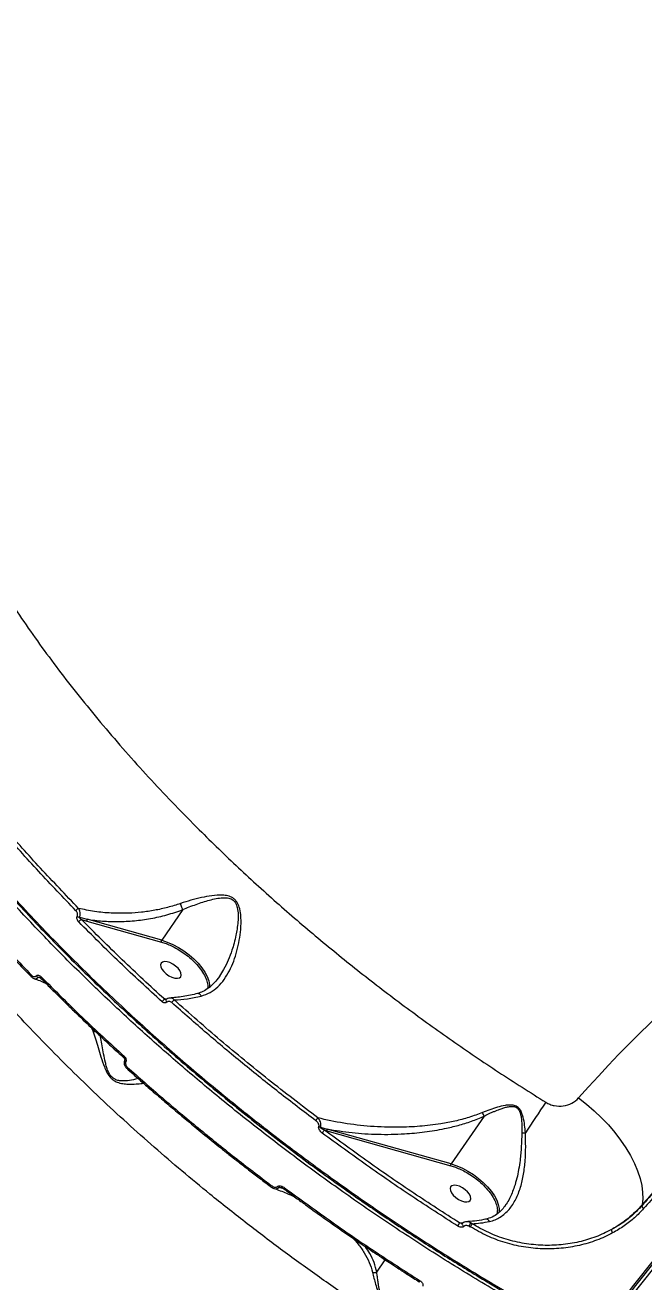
# Model space of a CAD drawing. Header units: millimetres. Extents: x -5609 to 5139, y -3980 to 3221.
# Drawn here: x 1854.6 to 2088.4, y 654.7 to 1129.7 of the extents above; entities that cross this region are included whole.
import ezdxf

# ---------------------------------------------------------------- set-up
doc = ezdxf.new("R2010")
doc.units = ezdxf.units.MM
for name, color, linetype in [('DIKOM_ОБЪЕКТ', 7, 'Continuous'), ('DIKOM_РАЗМЕР_ЗОНА', 7, 'Continuous'), ('DIKOM_РАЗМЕР_ОБЪЕКТА', 7, 'Continuous')]:
    doc.layers.add(name, color=color, linetype=linetype)
doc.styles.add('style1', font='arial.ttf', dxfattribs={"width": 0.8})
doc.dimstyles.new('1-50', dxfattribs={"dimtxt": 300, "dimasz": 200, "dimexe": 100, "dimexo": 0, "dimgap": 100, "dimtad": 1, "dimtxsty": 'style1', "dimcen": 200, "dimclrd": 7, "dimclre": 7, "dimclrt": 7, "dimadec": 1, "dimazin": 2, "dimtfac": 1, "dimtmove": 0, "dimatfit": 2, "dimfxl": 0, "dimlwd": 25, "dimlwe": 18, "dimarcsym": 0})

# ---------------------------------------------------------------- blocks, each defined once
blk = doc.blocks.new('A$Cc336a1e3')
at = {"color": 7, "linetype": 'Continuous', "lineweight": 15}
for p, q in [((4734.34, 2068.32), (4726.38, 2056.76)), ((4695.28, 2065.46), (4698.2, 2064.68)), ((4696.05, 2064.57), (4698.07, 2064)), ((4698.07, 2064), (4726.25, 2056.07)), ((4726.38, 2056.76), (4698.2, 2064.68)), ((4748.17, 2043.15), (4748.05, 2042.95)), ((4728.06, 2034.32), (4728.02, 2034.31)), ((4848.25, 1990.29), (4835.82, 1972.22)), ((4786.36, 1986.1), (4788.92, 1985.41)), ((4788.79, 1984.72), (4787.85, 1984.99)), ((4788.79, 1984.72), (4835.69, 1971.53)), ((4835.82, 1972.22), (4788.92, 1985.41)), ((4907.9, 1956.77), (4907.85, 1956.41)), ((4842.11, 1950.4), (4841.59, 1950.38)), ((4842.52, 1948.69), (4842.98, 1948.46)), ((4843.66, 1949.59), (4843.08, 1949.99))]:
    blk.add_line(p, q, dxfattribs=at)
at = {"color": 8, "linetype": 'Continuous', "lineweight": 15}
for p, q in [((4680.63, 2042.41), (4679.63, 2042.71)), ((4728.3, 2034.45), (4727.48, 2034.46)), ((4699.86, 2023.62), (4700.35, 2022.5)), ((4772.54, 1962.78), (4770.7, 1963.32)), ((4840.29, 1949.88), (4838.95, 1949.89)), ((4807.69, 1931.31), (4810.87, 1935.94))]:
    blk.add_line(p, q, dxfattribs=at)
at = {"color": 7, "linetype": 'Continuous', "lineweight": 15, "flags": 128}
for points in [[(5094, 2063.45), (5082.37, 2059.21), (5070.89, 2054.61), (5059.57, 2049.67), (5048.4, 2044.38), (5037.4, 2038.74), (5026.57, 2032.77), (5015.92, 2026.46), (5005.46, 2019.83), (4995.19, 2012.86), (4985.13, 2005.58), (4975.27, 1997.97), (4965.62, 1990.06), (4956.2, 1981.84), (4947, 1973.31), (4938.04, 1964.49), (4929.32, 1955.38), (4920.83, 1945.99), (4912.6, 1936.32), (4904.63, 1926.38), (4896.91, 1916.17), (4889.46, 1905.7)], [(5095.12, 2062.07), (5083.53, 2057.84), (5072.09, 2053.26), (5060.79, 2048.33), (5049.66, 2043.05), (5038.69, 2037.44), (5027.89, 2031.48), (5017.28, 2025.19), (5006.85, 2018.57), (4996.61, 2011.63), (4986.58, 2004.37), (4976.75, 1996.79), (4967.13, 1988.9), (4957.74, 1980.7), (4948.57, 1972.2), (4939.63, 1963.41), (4930.94, 1954.33), (4922.48, 1944.96), (4914.27, 1935.32), (4906.32, 1925.41), (4898.63, 1915.23), (4891.2, 1904.79)], [(4733.05, 2042.57), (4733.55, 2042.99), (4733.76, 2043.62), (4733.65, 2044.4), (4733.24, 2045.28), (4732.54, 2046.17), (4731.63, 2047.02), (4730.58, 2047.74), (4729.46, 2048.29), (4728.38, 2048.61), (4727.41, 2048.69), (4726.65, 2048.51), (4726.14, 2048.09), (4725.93, 2047.46), (4726.04, 2046.68), (4726.46, 2045.81), (4727.15, 2044.91), (4728.06, 2044.07), (4729.11, 2043.34), (4730.23, 2042.79), (4731.31, 2042.47), (4732.28, 2042.39), (4733.05, 2042.57)], [(5055.94, 2047.44), (5049.05, 2044.13), (5038.06, 2038.5), (5027.24, 2032.54), (5016.6, 2026.23), (5006.15, 2019.6), (4995.89, 2012.64), (4985.84, 2005.36), (4975.99, 1997.77), (4966.35, 1989.86), (4956.94, 1981.64), (4947.75, 1973.13), (4938.79, 1964.32), (4930.07, 1955.21), (4921.6, 1945.83), (4913.38, 1936.17), (4905.41, 1926.23), (4897.7, 1916.03), (4890.26, 1905.57)], [(4712.07, 2012.33), (4712.08, 2012.32), (4712.09, 2012.31)], [(4883.94, 1997.16), (4886.94, 1994.82), (4889.83, 1992.32), (4892.59, 1989.69), (4895.18, 1986.95), (4897.6, 1984.11), (4899.81, 1981.22), (4901.79, 1978.29), (4903.53, 1975.36), (4905.02, 1972.44), (4906.23, 1969.57), (4907.15, 1966.76), (4907.79, 1964.06), (4908.13, 1961.48), (4908.16, 1959.04), (4907.9, 1956.77)], [(4842.48, 1958.03), (4842.99, 1958.45), (4843.2, 1959.08), (4843.09, 1959.86), (4842.67, 1960.74), (4841.98, 1961.63), (4841.07, 1962.48), (4840.01, 1963.2), (4838.9, 1963.75), (4837.81, 1964.07), (4836.85, 1964.15), (4836.08, 1963.97), (4835.57, 1963.55), (4835.36, 1962.92), (4835.47, 1962.14), (4835.89, 1961.27), (4836.58, 1960.37), (4837.49, 1959.53), (4838.55, 1958.8), (4839.66, 1958.25), (4840.75, 1957.93), (4841.71, 1957.85), (4842.48, 1958.03)]]:
    blk.add_lwpolyline(points, dxfattribs=at)
at = {"color": 8, "linetype": 'Continuous', "lineweight": 15, "flags": 128}
for points in [[(4726.38, 2056.76), (4728.46, 2056.06), (4730.58, 2055.14), (4732.69, 2054.02), (4734.73, 2052.72), (4736.68, 2051.27), (4738.49, 2049.71), (4740.11, 2048.07), (4741.52, 2046.38), (4742.67, 2044.68), (4743.56, 2043), (4744.15, 2041.39), (4744.44, 2039.87), (4744.45, 2038.81)], [(4677.13, 2043.54), (4677.05, 2043.41), (4676.99, 2043.29), (4676.96, 2043.19), (4676.95, 2043.1), (4676.97, 2043.04), (4676.99, 2043.02)], [(4680.77, 2042.98), (4680.68, 2042.85), (4680.62, 2042.73), (4680.59, 2042.62), (4680.58, 2042.53), (4680.61, 2042.47), (4680.62, 2042.46)], [(4728.29, 2033.37), (4728.15, 2033.55), (4728.05, 2033.75), (4727.99, 2033.93), (4727.97, 2034.1), (4728, 2034.24), (4728.08, 2034.34)], [(4713.34, 2008.81), (4713.26, 2008.68), (4713.2, 2008.57), (4713.16, 2008.47), (4713.14, 2008.4), (4713.14, 2008.34), (4713.16, 2008.32)], [(4835.82, 1972.22), (4837.9, 1971.52), (4840.02, 1970.6), (4842.12, 1969.48), (4844.17, 1968.18), (4846.12, 1966.73), (4847.92, 1965.17), (4849.55, 1963.53), (4850.95, 1961.84), (4852.11, 1960.14), (4852.99, 1958.46), (4853.59, 1956.85), (4853.88, 1955.33), (4853.85, 1953.95), (4853.81, 1953.67)], [(4840.53, 1948.59), (4840.33, 1948.79), (4840.16, 1949.01), (4840.04, 1949.24), (4839.98, 1949.45), (4839.98, 1949.62), (4840.04, 1949.76), (4840.06, 1949.78)]]:
    blk.add_lwpolyline(points, dxfattribs=at)
at = {"color": 7, "linetype": 'Continuous', "lineweight": 15}
for centre, radius, start, end in [((5228.24, 1695.45), 457.78, 116.5126, 138.7722), ((4696.02, 2066.52), 2.55, 115.4016, 145.9016), ((4695.73, 2067.51), 2.1, 231.9367, 257.5625), ((4697.08, 2062.29), 2.51, 114.3525, 146.2936), ((4698.91, 2064.19), 0.862, 145.3429, 193.147), ((4680.26, 2044.29), 1.7, 217.0597, 248.3794), ((4729.34, 2031.6), 3.41, 123.0242, 146.2728), ((4733.17, 2031.19), 3.66, 124.9729, 145.9549), ((5264.85, 1724.05), 477.88, 145.3848, 147.0559), ((4793.48, 1982.5), 10.77, 138.6547, 145.7119), ((4786.71, 1987.98), 1.92, 239.8929, 259.5224), ((4796.74, 1977.28), 11.76, 139.1008, 145.7809), ((4789.62, 1984.92), 0.861, 145.2765, 193.1732), ((4863.47, 1995.08), 11.16, 264.9648, 271.7495), ((5238.85, 1664.67), 441.23, 136.4841, 138.6077), ((5238.76, 1665.2), 441, 136.4733, 138.6128), ((5239.04, 1664.03), 440.58, 136.4854, 138.6074), ((4771.37, 1964.89), 1.71, 225.5897, 247.0182), ((4909.13, 1956.48), 1.28, 183.045, 241.885), ((4828.92, 1955.21), 11.36, 325.154, 332.087), ((4868.33, 1938.42), 27.78, 155.3865, 158.3044), ((4898.13, 1947.31), 1.78, 177.974, 221.5841)]:
    blk.add_arc(centre, radius, start, end, dxfattribs=at)
at = {"color": 8, "linetype": 'Continuous', "lineweight": 15}
for centre, radius, start, end in [((4712.76, 2012.32), 0.691, 135.4785, 178.836), ((4768.7, 1963.28), 1.25, 138.622, 162.0287), ((4773.77, 1962.35), 1.31, 138.6613, 160.857), ((4842.13, 1949.1), 1.3, 43.4256, 90.9083), ((4822.88, 1928.62), 1.27, 309.5454, 332.5561)]:
    blk.add_arc(centre, radius, start, end, dxfattribs=at)
at = {"color": 7, "linetype": 'Continuous', "lineweight": 15}
for points, knots in [([(4791.16, 2544.63), (4789.79, 2543.52), (4783.97, 2538.78), (4773.89, 2530.17), (4760.92, 2518.79), (4748.16, 2507.14), (4735.6, 2495.25), (4723.23, 2483.12), (4711.07, 2470.74), (4699.12, 2458.14), (4687.38, 2445.3), (4675.86, 2432.23), (4664.55, 2418.94), (4653.47, 2405.42), (4645.48, 2395.34), (4641.19, 2389.77), (4640.46, 2388.82)], [0, 0, 0, 0, 0.024374, 0.103957, 0.183593, 0.263287, 0.34304, 0.422858, 0.502743, 0.582697, 0.662725, 0.742829, 0.82301, 0.903273, 0.983618, 1, 1, 1, 1]), ([(4559.57, 2318.69), (4559.13, 2315.46), (4558.12, 2308.02), (4557.88, 2295.73), (4558.62, 2281.96), (4560.31, 2269.29), (4562.52, 2257.94), (4564.92, 2247.97), (4567.83, 2237.78), (4571.15, 2227.74), (4574.98, 2217.46), (4579.96, 2205.39), (4586.6, 2191.07), (4595.03, 2174.97), (4604.47, 2158.73), (4614.89, 2142.42), (4626.27, 2126.07), (4638.56, 2109.72), (4651.74, 2093.43), (4665.77, 2077.25), (4680.59, 2061.23), (4696.15, 2045.43), (4712.41, 2029.89), (4729.33, 2014.66), (4746.86, 1999.78), (4764.94, 1985.29), (4783.5, 1971.24), (4800.89, 1958.84), (4816.94, 1947.97), (4831.55, 1938.51), (4844.64, 1930.42), (4856.06, 1923.63), (4863.38, 1919.41), (4868.38, 1916.59), (4871.33, 1914.94), (4874.85, 1912.99), (4879.02, 1910.71), (4883.84, 1908.12), (4887.28, 1906.31), (4889.1, 1905.34)], [0, 0, 0, 0, 0.027389, 0.062923, 0.098461, 0.134071, 0.157765, 0.181452, 0.205572, 0.229702, 0.251297, 0.276191, 0.311718, 0.347318, 0.382848, 0.418367, 0.453886, 0.489404, 0.524924, 0.560518, 0.596048, 0.631564, 0.667079, 0.702594, 0.738111, 0.773701, 0.809233, 0.844748, 0.871267, 0.897785, 0.924305, 0.941808, 0.958909, 0.963261, 0.968323, 0.974533, 0.981894, 0.990387, 1, 1, 1, 1]), ([(4693.91, 2067.94), (4689.18, 2072.88), (4679.64, 2082.82), (4666.11, 2098.07), (4653.02, 2113.64), (4644.92, 2124.16), (4640.84, 2129.46)], [0, 0, 0, 0, 0.244484, 0.492644, 0.744483, 1, 1, 1, 1]), ([(4694.93, 2068.82), (4690.1, 2073.86), (4680.44, 2083.93), (4666.86, 2099.25), (4653.92, 2114.67), (4645.97, 2125.02), (4641.98, 2130.2)], [0, 0, 0, 0, 0.250353, 0.500002, 0.749651, 1, 1, 1, 1]), ([(4623.95, 2104.55), (4625.18, 2102.94), (4627.42, 2099.98), (4630.54, 2095.96), (4633.08, 2092.75), (4635.18, 2090.13), (4637.05, 2087.81), (4639.77, 2084.47), (4643.45, 2080.03), (4647.89, 2074.8), (4652.16, 2069.88), (4656.11, 2065.41), (4659.36, 2061.79), (4662.12, 2058.76), (4664.75, 2055.9), (4668.11, 2052.29), (4672.25, 2047.92), (4675.31, 2044.76), (4676.96, 2043.05)], [0, 0, 0, 0, 0.07783, 0.142487, 0.194028, 0.233048, 0.269235, 0.3061, 0.395066, 0.484378, 0.560156, 0.634797, 0.702862, 0.737136, 0.783802, 0.843136, 0.915181, 1, 1, 1, 1]), ([(4624.08, 2105.09), (4628.16, 2099.79), (4636.25, 2089.26), (4649.34, 2073.68), (4662.87, 2058.43), (4672.4, 2048.48), (4677.13, 2043.54)], [0, 0, 0, 0, 0.255515, 0.507356, 0.755516, 1, 1, 1, 1]), ([(4741.3, 2035.65), (4742.44, 2036.04), (4744.71, 2036.81), (4747.61, 2039.06), (4750.06, 2041.89), (4752.05, 2045.21), (4753.65, 2048.85), (4754.87, 2052.72), (4755.76, 2056.74), (4756.23, 2060.41), (4756.38, 2063.67), (4756.27, 2066.49), (4755.81, 2069.08), (4754.99, 2070.98), (4754.09, 2072.1), (4752.99, 2072.99), (4751.36, 2073.62), (4748.69, 2073.93), (4745.35, 2073.67), (4741.37, 2072.94), (4737.4, 2071.93), (4734.77, 2071.08), (4733.46, 2070.65)], [0, 0, 0, 0, 0.061679, 0.122983, 0.184271, 0.24562, 0.307295, 0.368849, 0.431093, 0.493482, 0.535166, 0.577314, 0.620153, 0.652752, 0.66925, 0.68567, 0.718294, 0.750374, 0.813676, 0.875991, 0.937908, 1, 1, 1, 1]), ([(4694.44, 2065.86), (4694.47, 2065.94), (4694.54, 2066.11), (4694.59, 2066.48), (4694.52, 2066.97), (4694.28, 2067.52), (4694.04, 2067.8), (4693.91, 2067.94)], [0, 0, 0, 0, 0.125738, 0.251324, 0.501006, 0.750927, 1, 1, 1, 1]), ([(4733.46, 2070.65), (4731.85, 2070.13), (4728.64, 2069.09), (4723.7, 2068.03), (4718.74, 2067.3), (4713.24, 2066.89), (4707.28, 2066.94), (4700.94, 2067.52), (4696.94, 2068.38), (4694.93, 2068.82)], [0, 0, 0, 0, 0.125169, 0.249617, 0.374159, 0.499788, 0.666414, 0.832531, 1, 1, 1, 1]), ([(4695.28, 2065.46), (4695.34, 2065.6), (4695.46, 2065.87), (4695.58, 2066.48), (4695.57, 2067.26), (4695.35, 2068.14), (4695.07, 2068.59), (4694.93, 2068.82)], [0, 0, 0, 0, 0.133347, 0.264972, 0.519041, 0.763088, 1, 1, 1, 1]), ([(4698.2, 2064.68), (4700.11, 2064.43), (4703.92, 2063.91), (4709.91, 2063.76), (4716.01, 2064.06), (4722.17, 2064.91), (4728.34, 2066.26), (4732.34, 2067.63), (4734.34, 2068.32)], [0, 0, 0, 0, 0.16639, 0.33238, 0.499386, 0.666374, 0.832768, 1, 1, 1, 1]), ([(4734.34, 2068.33), (4734.3, 2068.44), (4734.2, 2068.68), (4734, 2069.19), (4733.74, 2069.88), (4733.56, 2070.38), (4733.46, 2070.65)], [0, 0, 0, 0, 0.167988, 0.394348, 0.676349, 1, 1, 1, 1]), ([(4734.34, 2068.33), (4734.34, 2068.33), (4734.34, 2068.33), (4734.34, 2068.33), (4734.34, 2068.33), (4734.34, 2068.32)], [0, 0, 0, 0, 0.208236, 0.437562, 1, 1, 1, 1]), ([(4695, 2063.68), (4694.87, 2063.83), (4694.61, 2064.13), (4694.37, 2064.7), (4694.29, 2065.21), (4694.34, 2065.6), (4694.41, 2065.77), (4694.44, 2065.86)], [0, 0, 0, 0, 0.249281, 0.499107, 0.74873, 0.874238, 1, 1, 1, 1]), ([(4726.5, 2033.49), (4721.12, 2038.43), (4710.3, 2048.36), (4700.12, 2058.55), (4695, 2063.68)], [0, 0, 0, 0, 0.496959, 1, 1, 1, 1]), ([(4696.05, 2064.57), (4695.84, 2064.71), (4695.55, 2064.9), (4695.33, 2065.2), (4695.27, 2065.36), (4695.28, 2065.43), (4695.28, 2065.46)], [0, 0, 0, 0, 0.574611, 0.814947, 0.914333, 1, 1, 1, 1]), ([(4727.48, 2034.46), (4722.08, 2039.41), (4711.28, 2049.32), (4701.13, 2059.49), (4696.05, 2064.57)], [0, 0, 0, 0, 0.5, 1, 1, 1, 1]), ([(4726.25, 2056.07), (4726.24, 2056.12), (4726.22, 2056.22), (4726.24, 2056.41), (4726.29, 2056.6), (4726.35, 2056.71), (4726.38, 2056.76)], [0, 0, 0, 0, 0.249998, 0.499962, 0.750072, 1, 1, 1, 1]), ([(4676.99, 2043.02), (4677.16, 2042.86), (4677.49, 2042.55), (4677.88, 2042.39), (4678.08, 2042.3)], [0, 0, 0, 0, 0.492659, 1, 1, 1, 1]), ([(4677.13, 2043.54), (4677.27, 2043.42), (4677.54, 2043.18), (4678.02, 2042.99), (4678.43, 2042.99), (4678.72, 2043.11), (4678.84, 2043.22), (4678.9, 2043.27)], [0, 0, 0, 0, 0.250874, 0.50076, 0.749984, 0.87527, 1, 1, 1, 1]), ([(4678.9, 2043.27), (4678.97, 2043.33), (4679.09, 2043.44), (4679.4, 2043.56), (4679.83, 2043.56), (4680.33, 2043.37), (4680.62, 2043.11), (4680.77, 2042.98)], [0, 0, 0, 0, 0.124757, 0.250113, 0.499361, 0.74923, 1, 1, 1, 1]), ([(4680.19, 2042.73), (4680.27, 2042.7), (4680.43, 2042.64), (4680.55, 2042.52), (4680.62, 2042.46)], [0, 0, 0, 0, 0.460588, 1, 1, 1, 1]), ([(4680.77, 2042.98), (4685.89, 2037.86), (4696.07, 2027.66), (4706.89, 2017.74), (4712.27, 2012.8)], [0, 0, 0, 0, 0.503041, 1, 1, 1, 1]), ([(4748.2, 2043.11), (4747.57, 2042.26), (4746.34, 2040.61), (4744.2, 2038.7), (4742.08, 2037.34), (4740.58, 2036.86), (4739.9, 2036.65)], [0, 0, 0, 0, 0.279029, 0.544079, 0.793355, 1, 1, 1, 1]), ([(4678.03, 2042.29), (4679.54, 2041.77), (4681.14, 2041.23), (4682.55, 2040.48), (4682.64, 2040.43)], [0, 0, 0, 0, 0.939554, 1, 1, 1, 1]), ([(4680.6, 2042.49), (4681.7, 2041.38), (4683.75, 2039.29), (4686.67, 2036.39), (4689.18, 2033.91), (4691.28, 2031.85), (4693.01, 2030.17), (4694.78, 2028.46), (4696.92, 2026.41), (4699.76, 2023.71), (4703.25, 2020.42), (4707.42, 2016.56), (4710.45, 2013.81), (4712.07, 2012.33)], [0, 0, 0, 0, 0.108952, 0.204136, 0.285571, 0.353282, 0.407275, 0.452499, 0.522297, 0.611926, 0.721396, 0.850737, 1, 1, 1, 1]), ([(4728.29, 2033.37), (4728.16, 2033.27), (4727.92, 2033.08), (4727.43, 2033.04), (4726.93, 2033.16), (4726.64, 2033.38), (4726.5, 2033.49)], [0, 0, 0, 0, 0.249398, 0.499205, 0.74929, 1, 1, 1, 1]), ([(4729.46, 2034.93), (4729.21, 2034.9), (4728.83, 2034.85), (4728.37, 2034.6), (4728.17, 2034.42), (4728.07, 2034.33)], [0, 0, 0, 0, 0.487045, 0.74081, 1, 1, 1, 1]), ([(4730.14, 2033.23), (4729.99, 2033.35), (4729.69, 2033.57), (4729.18, 2033.7), (4728.68, 2033.66), (4728.42, 2033.46), (4728.29, 2033.37)], [0, 0, 0, 0, 0.250712, 0.500767, 0.750593, 1, 1, 1, 1]), ([(4739.99, 2036.65), (4738.11, 2036.19), (4734.36, 2035.28), (4730.95, 2035.04), (4729.25, 2034.92)], [0, 0, 0, 0, 0.500495, 1, 1, 1, 1]), ([(4784.58, 1988.56), (4779.93, 1992.1), (4770.58, 1999.21), (4756.87, 2010.24), (4743.32, 2021.57), (4734.55, 2029.33), (4730.14, 2033.23)], [0, 0, 0, 0, 0.246883, 0.495845, 0.746884, 1, 1, 1, 1]), ([(4731.07, 2034.18), (4732.71, 2034.28), (4735.98, 2034.48), (4739.52, 2035.26), (4741.3, 2035.65)], [0, 0, 0, 0, 0.500492, 1, 1, 1, 1]), ([(4785.39, 1989.61), (4779.14, 1994.39), (4766.64, 2003.95), (4748.49, 2018.84), (4736.88, 2029.07), (4731.07, 2034.18)], [0, 0, 0, 0, 0.333513, 0.666493, 1, 1, 1, 1]), ([(4712.09, 2012.31), (4712.14, 2012.26), (4712.25, 2012.14), (4712.34, 2011.96), (4712.39, 2011.81), (4712.41, 2011.7), (4712.4, 2011.6), (4712.38, 2011.54), (4712.37, 2011.52)], [0, 0, 0, 0, 0.229769, 0.484908, 0.617517, 0.748041, 0.876313, 1, 1, 1, 1]), ([(4712.37, 2011.52), (4712.29, 2011.29), (4712.12, 2010.8), (4712.18, 2009.95), (4712.5, 2009.05), (4712.93, 2008.57), (4713.16, 2008.32)], [0, 0, 0, 0, 0.215128, 0.453754, 0.714468, 1, 1, 1, 1]), ([(4712.27, 2012.8), (4712.4, 2012.67), (4712.65, 2012.4), (4712.87, 2011.88), (4712.95, 2011.32), (4712.85, 2011), (4712.8, 2010.84)], [0, 0, 0, 0, 0.250492, 0.500559, 0.75034, 1, 1, 1, 1]), ([(4712.8, 2010.84), (4712.74, 2010.67), (4712.64, 2010.34), (4712.72, 2009.77), (4712.95, 2009.23), (4713.21, 2008.95), (4713.34, 2008.81)], [0, 0, 0, 0, 0.249658, 0.4994, 0.749572, 1, 1, 1, 1]), ([(4713.14, 2008.35), (4714.73, 2006.93), (4717.57, 2004.39), (4721.4, 2001.03), (4724.39, 1998.44), (4726.89, 1996.28), (4731.62, 1992.25), (4737.66, 1987.2), (4744.88, 1981.3), (4749.53, 1977.58), (4752.97, 1974.86), (4755.58, 1972.82), (4758.9, 1970.24), (4762.95, 1967.13), (4765.91, 1964.89), (4767.51, 1963.68)], [0, 0, 0, 0, 0.091765, 0.164614, 0.218597, 0.26188, 0.306053, 0.484374, 0.598057, 0.702928, 0.737201, 0.78387, 0.843204, 0.915235, 1, 1, 1, 1]), ([(4713.34, 2008.81), (4717.75, 2004.91), (4726.52, 1997.14), (4740.07, 1985.8), (4753.77, 1974.76), (4763.11, 1967.65), (4767.76, 1964.11)], [0, 0, 0, 0, 0.253117, 0.504156, 0.753118, 1, 1, 1, 1]), ([(4871.56, 1995.51), (4872.06, 1995.24), (4873.06, 1994.69), (4875.29, 1994.04), (4878.22, 1993.95), (4881.54, 1994.96), (4883.13, 1996.42), (4883.94, 1997.16)], [0, 0, 0, 0, 0.118483, 0.237243, 0.481614, 0.737059, 1, 1, 1, 1]), ([(4847.58, 1991.66), (4845.89, 1991.01), (4842.5, 1989.72), (4837.21, 1988.36), (4830.99, 1987.16), (4823.83, 1986.33), (4814.93, 1985.95), (4805.31, 1986.29), (4795.08, 1987.44), (4788.62, 1988.89), (4785.39, 1989.61)], [0, 0, 0, 0, 0.082543, 0.165763, 0.248743, 0.373281, 0.498894, 0.666661, 0.83332, 1, 1, 1, 1]), ([(4788.92, 1985.41), (4792.02, 1984.9), (4798.25, 1983.89), (4808.04, 1983.31), (4817.23, 1983.44), (4825.68, 1984.22), (4832.48, 1985.34), (4838.4, 1986.75), (4843.43, 1988.27), (4846.65, 1989.62), (4848.25, 1990.29)], [0, 0, 0, 0, 0.166, 0.332564, 0.499548, 0.624702, 0.749231, 0.832966, 0.916746, 1, 1, 1, 1]), ([(4863.81, 1983.93), (4863.73, 1984.93), (4863.57, 1986.93), (4863.14, 1989.4), (4862.56, 1991.33), (4862.01, 1992.49), (4861.36, 1993.31), (4860.74, 1993.82), (4860.02, 1994.19), (4859, 1994.46), (4857.69, 1994.51), (4855.68, 1994.28), (4852.27, 1993.46), (4849.45, 1992.38), (4847.58, 1991.66)], [0, 0, 0, 0, 0.124295, 0.249308, 0.312372, 0.375888, 0.408194, 0.440654, 0.473018, 0.505322, 0.568888, 0.631348, 0.755415, 1, 1, 1, 1]), ([(4848.25, 1990.3), (4848.15, 1990.5), (4847.94, 1990.89), (4847.7, 1991.4), (4847.58, 1991.66)], [0, 0, 0, 0, 0.499964, 1, 1, 1, 1]), ([(4848.25, 1990.3), (4848.65, 1990.5), (4849.36, 1990.86), (4850.45, 1991.38), (4851.52, 1991.86), (4852.59, 1992.31), (4853.74, 1992.77), (4854.97, 1993.22), (4856.36, 1993.63), (4857.76, 1993.93), (4858.95, 1993.99), (4859.89, 1993.81), (4860.53, 1993.51), (4861.05, 1993.04), (4861.58, 1992.27), (4861.98, 1991.16), (4862.34, 1989.3), (4862.52, 1986.89), (4862.5, 1984.94), (4862.49, 1983.97)], [0, 0, 0, 0, 0.056331, 0.102925, 0.155308, 0.207879, 0.252731, 0.316116, 0.37892, 0.441037, 0.502191, 0.532109, 0.561447, 0.590877, 0.620857, 0.682049, 0.744811, 0.871974, 1, 1, 1, 1]), ([(4848.25, 1990.3), (4848.25, 1990.3), (4848.25, 1990.3), (4848.25, 1990.3), (4848.25, 1990.3), (4848.25, 1990.29)], [0, 0, 0, 0, 0.198307, 0.422379, 1, 1, 1, 1]), ([(4785.75, 1986.32), (4785.78, 1986.42), (4785.84, 1986.62), (4785.79, 1987.06), (4785.55, 1987.58), (4785.12, 1988.12), (4784.76, 1988.42), (4784.58, 1988.56)], [0, 0, 0, 0, 0.125667, 0.25119, 0.501194, 0.751009, 1, 1, 1, 1]), ([(4786.36, 1986.1), (4786.42, 1986.26), (4786.55, 1986.57), (4786.58, 1987.25), (4786.41, 1988.08), (4785.98, 1988.94), (4785.59, 1989.39), (4785.39, 1989.61)], [0, 0, 0, 0, 0.144775, 0.282667, 0.536375, 0.772402, 1, 1, 1, 1]), ([(4787.01, 1983.9), (4786.82, 1984.06), (4786.44, 1984.37), (4785.97, 1984.97), (4785.71, 1985.53), (4785.65, 1986), (4785.71, 1986.22), (4785.75, 1986.32)], [0, 0, 0, 0, 0.249069, 0.498948, 0.748894, 0.874382, 1, 1, 1, 1]), ([(4787.85, 1984.99), (4787.51, 1985.15), (4787.03, 1985.39), (4786.56, 1985.75), (4786.4, 1985.94), (4786.36, 1986.03), (4786.36, 1986.08), (4786.36, 1986.1)], [0, 0, 0, 0, 0.571461, 0.823264, 0.924568, 0.965489, 1, 1, 1, 1]), ([(4838.24, 1948.72), (4832.44, 1952.45), (4820.85, 1959.92), (4803.75, 1971.66), (4792.59, 1979.82), (4787.01, 1983.9)], [0, 0, 0, 0, 0.332807, 0.666144, 1, 1, 1, 1]), ([(4838.95, 1949.89), (4833.16, 1953.62), (4821.59, 1961.07), (4804.52, 1972.79), (4793.41, 1980.92), (4787.85, 1984.99)], [0, 0, 0, 0, 0.333321, 0.666686, 1, 1, 1, 1]), ([(4850.27, 1950.46), (4850.98, 1950.65), (4852.4, 1951.03), (4854.34, 1952.06), (4856.11, 1953.38), (4858.2, 1955.51), (4860.32, 1958.79), (4862.09, 1963.36), (4863.22, 1968.34), (4863.8, 1973.51), (4863.99, 1978.76), (4863.87, 1982.2), (4863.81, 1983.93)], [0, 0, 0, 0, 0.062486, 0.125538, 0.188143, 0.25078, 0.375722, 0.500864, 0.625323, 0.75054, 0.874744, 1, 1, 1, 1]), ([(4835.69, 1971.53), (4835.68, 1971.58), (4835.66, 1971.68), (4835.67, 1971.87), (4835.73, 1972.06), (4835.79, 1972.17), (4835.82, 1972.22)], [0, 0, 0, 0, 0.250004, 0.500046, 0.750003, 1, 1, 1, 1]), ([(4767.51, 1963.67), (4767.71, 1963.53), (4768.12, 1963.24), (4768.57, 1963.06), (4768.79, 1962.97)], [0, 0, 0, 0, 0.493267, 1, 1, 1, 1]), ([(4767.76, 1964.11), (4767.95, 1963.98), (4768.33, 1963.72), (4768.97, 1963.46), (4769.52, 1963.39), (4769.94, 1963.48), (4770.09, 1963.61), (4770.17, 1963.67)], [0, 0, 0, 0, 0.250905, 0.500195, 0.749814, 0.87529, 1, 1, 1, 1]), ([(4768.72, 1962.96), (4770.35, 1962.4), (4773.07, 1961.45), (4775.57, 1960.27), (4776.58, 1959.8)], [0, 0, 0, 0, 0.598099, 1, 1, 1, 1]), ([(4770.17, 1963.67), (4770.26, 1963.74), (4770.43, 1963.88), (4770.88, 1963.97), (4771.48, 1963.9), (4772.17, 1963.63), (4772.58, 1963.35), (4772.79, 1963.21)], [0, 0, 0, 0, 0.124649, 0.250131, 0.499853, 0.74904, 1, 1, 1, 1]), ([(4771.6, 1963.25), (4771.76, 1963.2), (4772.1, 1963.08), (4772.38, 1962.88), (4772.53, 1962.78)], [0, 0, 0, 0, 0.481439, 1, 1, 1, 1]), ([(4772.53, 1962.79), (4774.06, 1961.66), (4776.79, 1959.63), (4780.45, 1956.97), (4783.3, 1954.91), (4785.69, 1953.21), (4790.17, 1950.02), (4795.88, 1946.04), (4802.67, 1941.4), (4807.02, 1938.49), (4810.23, 1936.36), (4812.65, 1934.76), (4815.74, 1932.75), (4819.49, 1930.32), (4822.23, 1928.58), (4823.71, 1927.64)], [0, 0, 0, 0, 0.091747, 0.164586, 0.218568, 0.261854, 0.30603, 0.484372, 0.59807, 0.702961, 0.737231, 0.7839, 0.843237, 0.915259, 1, 1, 1, 1]), ([(4772.79, 1963.21), (4778.37, 1959.13), (4789.52, 1950.98), (4806.62, 1939.23), (4818.22, 1931.77), (4824.01, 1928.04)], [0, 0, 0, 0, 0.333855, 0.667189, 1, 1, 1, 1]), ([(4856.33, 1956.68), (4855.91, 1956.11), (4855.02, 1954.91), (4853.35, 1953.35), (4851.28, 1951.99), (4849.61, 1951.52), (4848.75, 1951.28)], [0, 0, 0, 0, 0.210668, 0.446994, 0.711209, 1, 1, 1, 1]), ([(4907.9, 1956.77), (4907.08, 1955.86), (4905.44, 1954.05), (4902.65, 1951.6), (4899.64, 1949.33), (4897.45, 1948.02), (4896.35, 1947.37)], [0, 0, 0, 0, 0.251195, 0.500433, 0.749449, 1, 1, 1, 1]), ([(4907.85, 1956.41), (4906.75, 1955.26), (4904.56, 1952.95), (4900.69, 1949.91), (4897.8, 1948.22), (4896.35, 1947.37)], [0, 0, 0, 0, 0.334019, 0.665986, 1, 1, 1, 1]), ([(4908.52, 1955.35), (4907.4, 1954.17), (4905.17, 1951.82), (4901.23, 1948.72), (4898.28, 1946.99), (4896.8, 1946.13)], [0, 0, 0, 0, 0.333878, 0.66601, 1, 1, 1, 1]), ([(4840.53, 1948.59), (4840.46, 1948.53), (4840.31, 1948.41), (4839.94, 1948.28), (4839.42, 1948.26), (4838.8, 1948.41), (4838.42, 1948.61), (4838.24, 1948.72)], [0, 0, 0, 0, 0.124845, 0.250335, 0.499793, 0.749597, 1, 1, 1, 1]), ([(4840.06, 1949.77), (4840.06, 1949.77), (4840.06, 1949.78), (4840.04, 1949.77), (4840, 1949.75), (4839.92, 1949.74), (4839.83, 1949.74), (4839.79, 1949.74)], [0, 0, 0, 0, 0.110614, 0.243068, 0.377644, 0.668326, 1, 1, 1, 1]), ([(4841.59, 1950.38), (4841.32, 1950.35), (4840.91, 1950.3), (4840.4, 1950.06), (4840.17, 1949.87), (4840.05, 1949.77)], [0, 0, 0, 0, 0.465593, 0.723803, 1, 1, 1, 1]), ([(4842.52, 1948.69), (4842.35, 1948.76), (4842, 1948.88), (4841.46, 1948.94), (4841.03, 1948.88), (4840.72, 1948.75), (4840.59, 1948.64), (4840.53, 1948.59)], [0, 0, 0, 0, 0.250608, 0.500024, 0.749925, 0.875216, 1, 1, 1, 1]), ([(4848.98, 1951.33), (4847.8, 1951.1), (4845.42, 1950.64), (4843.22, 1950.48), (4842.11, 1950.4)], [0, 0, 0, 0, 0.498824, 1, 1, 1, 1]), ([(4843.66, 1949.59), (4843.62, 1949.52), (4843.55, 1949.37), (4843.37, 1949.06), (4843.16, 1948.74), (4843.04, 1948.55), (4842.98, 1948.46)], [0, 0, 0, 0, 0.241139, 0.500021, 0.758846, 1, 1, 1, 1]), ([(4896.8, 1946.13), (4894.81, 1945.15), (4890.85, 1943.22), (4884.26, 1941.3), (4877.38, 1940.19), (4870.28, 1939.99), (4863.15, 1940.7), (4856.12, 1942.36), (4849.29, 1944.86), (4845.09, 1947.26), (4842.98, 1948.46)], [0, 0, 0, 0, 0.124822, 0.249213, 0.374559, 0.498947, 0.624295, 0.749047, 0.873925, 1, 1, 1, 1]), ([(4843.66, 1949.59), (4844.73, 1949.67), (4846.86, 1949.82), (4849.14, 1950.25), (4850.27, 1950.46)], [0, 0, 0, 0, 0.501557, 1, 1, 1, 1]), ([(4896.35, 1947.37), (4894.4, 1946.41), (4890.52, 1944.51), (4884.07, 1942.62), (4877.33, 1941.53), (4870.38, 1941.32), (4863.4, 1942.02), (4856.52, 1943.63), (4849.84, 1946.08), (4845.73, 1948.42), (4843.66, 1949.59)], [0, 0, 0, 0, 0.125, 0.249513, 0.374924, 0.499325, 0.624629, 0.749296, 0.87406, 1, 1, 1, 1]), ([(4806.04, 1931.26), (4806.31, 1931.22), (4806.84, 1931.13), (4807.4, 1931.24), (4807.68, 1931.3)], [0, 0, 0, 0, 0.500055, 1, 1, 1, 1]), ([(4806.04, 1931.26), (4806.4, 1929.78), (4806.93, 1927.54), (4807.81, 1924.68), (4808.52, 1923.01), (4809.14, 1921.97), (4809.83, 1921.2), (4810.46, 1920.71), (4811.18, 1920.34), (4812.18, 1920.03), (4813.42, 1919.87), (4815.32, 1919.87), (4817.58, 1920.07), (4819.27, 1920.28), (4820.11, 1920.38)], [0, 0, 0, 0, 0.244587, 0.368648, 0.431111, 0.49468, 0.526976, 0.55935, 0.591809, 0.624112, 0.687628, 0.750688, 0.875699, 1, 1, 1, 1]), ([(4807.69, 1931.31), (4807.68, 1931.31), (4807.68, 1931.31), (4807.68, 1931.3), (4807.68, 1931.3), (4807.68, 1931.3)], [0, 0, 0, 0, 0.574996, 0.809085, 1, 1, 1, 1]), ([(4819.62, 1921.62), (4819.05, 1921.48), (4817.99, 1921.22), (4816.33, 1920.86), (4814.8, 1920.59), (4813.35, 1920.44), (4812.2, 1920.47), (4811.29, 1920.69), (4810.66, 1920.99), (4810.11, 1921.44), (4809.55, 1922.16), (4809.09, 1923.16), (4808.72, 1924.37), (4808.46, 1925.58), (4808.27, 1926.66), (4808.12, 1927.66), (4807.99, 1928.57), (4807.88, 1929.48), (4807.78, 1930.39), (4807.71, 1930.98), (4807.68, 1931.3)], [0, 0, 0, 0, 0.090904, 0.171834, 0.255224, 0.317988, 0.379177, 0.40915, 0.438583, 0.467917, 0.497832, 0.55899, 0.621105, 0.683897, 0.747281, 0.792137, 0.844698, 0.897084, 0.943676, 1, 1, 1, 1]), ([(4824.01, 1928.04), (4824.19, 1927.91), (4824.53, 1927.67), (4824.91, 1927.17), (4825.1, 1926.71), (4825.12, 1926.32), (4825.06, 1926.15), (4825.03, 1926.06)], [0, 0, 0, 0, 0.249812, 0.49951, 0.748949, 0.874277, 1, 1, 1, 1])]:
    blk.add_open_spline(points, degree=3, knots=knots, dxfattribs=at)
at = {"color": 8, "linetype": 'Continuous', "lineweight": 15}
for points, knots in [([(4640.49, 2388.8), (4639.04, 2386.86), (4635.91, 2382.68), (4631.86, 2375.74), (4628.5, 2368.79), (4625.93, 2362.25), (4623.99, 2356.24), (4622.39, 2350.06), (4621.14, 2343.74), (4620.22, 2337.27), (4619.64, 2330.67), (4619.33, 2322.02), (4619.67, 2311.18), (4621.17, 2297.99), (4623.73, 2284.57), (4626.78, 2272.86), (4629.87, 2263.04), (4632.63, 2255.17), (4635.68, 2247.28), (4639.01, 2239.38), (4642.61, 2231.47), (4646.47, 2223.57), (4650.95, 2214.97), (4656.12, 2205.68), (4662.07, 2195.71), (4668.37, 2185.81), (4674.99, 2175.99), (4681.91, 2166.26), (4689.26, 2156.45), (4697.03, 2146.58), (4705.24, 2136.66), (4713.7, 2126.88), (4722.41, 2117.25), (4731.35, 2107.79), (4742.24, 2096.72), (4755.25, 2084.15), (4770.57, 2070.23), (4786.27, 2056.78), (4802.42, 2043.71), (4819.01, 2031.05), (4836.12, 2018.74), (4853.61, 2006.83), (4865.58, 1999.28), (4871.56, 1995.51)], [0, 0, 0, 0, 0.022627, 0.048904, 0.075068, 0.094287, 0.113407, 0.132427, 0.151348, 0.17017, 0.188892, 0.207515, 0.242083, 0.27621, 0.309897, 0.343143, 0.361945, 0.380603, 0.399117, 0.417487, 0.435714, 0.453796, 0.471735, 0.49438, 0.516801, 0.538998, 0.56097, 0.582718, 0.604241, 0.626761, 0.649067, 0.671162, 0.693044, 0.714714, 0.736171, 0.769763, 0.802978, 0.835814, 0.868272, 0.901147, 0.933806, 0.966922, 1, 1, 1, 1]), ([(4578.2, 2367.71), (4576.95, 2365.92), (4573.78, 2361.33), (4569.61, 2353.35), (4566.4, 2345.79), (4564.38, 2339.94), (4563.17, 2336.02), (4562.1, 2332.04), (4561.15, 2327.99), (4560.34, 2323.88), (4559.2, 2317), (4558.21, 2307.17), (4558.04, 2294.13), (4558.93, 2280.76), (4560.85, 2267.11), (4563.69, 2253.55), (4567.34, 2240.14), (4571.69, 2226.94), (4575.67, 2216.57), (4578.79, 2209.13), (4580.74, 2204.65), (4582.77, 2200.18), (4584.88, 2195.7), (4587.06, 2191.23), (4589.31, 2186.76), (4593.64, 2178.43), (4600.43, 2166.24), (4610.28, 2150.21), (4620.92, 2134.33), (4632.29, 2118.64), (4642.84, 2105.09), (4652.25, 2093.65), (4660.28, 2084.26), (4668.52, 2074.99), (4676.94, 2065.87), (4685.54, 2056.88), (4694.28, 2048.05), (4703.17, 2039.38), (4714.39, 2028.78), (4728.15, 2016.36), (4744.67, 2002.24), (4761.66, 1988.49), (4779.06, 1975.16), (4796.84, 1962.27), (4814.93, 1949.86), (4833.28, 1937.96), (4851.86, 1926.61), (4870.59, 1915.78), (4883.17, 1909.06), (4889.46, 1905.7)], [0, 0, 0, 0, 0.017262, 0.044061, 0.070739, 0.081187, 0.091616, 0.102027, 0.112418, 0.122791, 0.133146, 0.163606, 0.193717, 0.223478, 0.25289, 0.281952, 0.308762, 0.335268, 0.361469, 0.370224, 0.378944, 0.38763, 0.396282, 0.404899, 0.413481, 0.422029, 0.452695, 0.482966, 0.512842, 0.542323, 0.571408, 0.589387, 0.607212, 0.624881, 0.642397, 0.659758, 0.676964, 0.694016, 0.710914, 0.740043, 0.769123, 0.798154, 0.827136, 0.856069, 0.884953, 0.913788, 0.942574, 0.971312, 1, 1, 1, 1]), ([(4888.48, 1904.28), (4882.19, 1907.63), (4869.6, 1914.35), (4850.87, 1925.18), (4832.3, 1936.53), (4813.94, 1948.43), (4796.25, 1960.57), (4779.26, 1972.87), (4762.98, 1985.27), (4749.87, 1995.79), (4739.75, 2004.21), (4732.47, 2010.42), (4725.29, 2016.69), (4718.21, 2023.03), (4708.65, 2031.8), (4696.73, 2043.17), (4682.71, 2057.28), (4669.09, 2071.77), (4655.94, 2086.62), (4643.6, 2101.44), (4632.09, 2116.19), (4621.42, 2130.81), (4613.62, 2142.3), (4608.29, 2150.57), (4605.14, 2155.6), (4602.06, 2160.64), (4599.07, 2165.69), (4596.17, 2170.75), (4593.35, 2175.82), (4588.97, 2183.97), (4583.34, 2195.2), (4576.95, 2209.45), (4571.35, 2223.67), (4566.61, 2237.82), (4562.86, 2251.53), (4560.05, 2264.77), (4558.17, 2277.53), (4557.37, 2287.49), (4557.16, 2294.8), (4557.17, 2299.6), (4557.32, 2304.36), (4557.62, 2309.06), (4558.07, 2313.7), (4558.97, 2320.62), (4560.72, 2329.61), (4563.84, 2340.39), (4568.02, 2350.6), (4571.6, 2357.88), (4574.08, 2361.54), (4574.52, 2362.2)], [0, 0, 0, 0, 0.029065, 0.058179, 0.087342, 0.116556, 0.145819, 0.173176, 0.200576, 0.22802, 0.240974, 0.253937, 0.26691, 0.279892, 0.292885, 0.320352, 0.348221, 0.37649, 0.40516, 0.43423, 0.461724, 0.489568, 0.51776, 0.527333, 0.536945, 0.546597, 0.556289, 0.56602, 0.575791, 0.585601, 0.61327, 0.641292, 0.669668, 0.698398, 0.727482, 0.754947, 0.78272, 0.810802, 0.821919, 0.833084, 0.844297, 0.855557, 0.866865, 0.87822, 0.906866, 0.935654, 0.964583, 0.993653, 1, 1, 1, 1]), ([(4813.37, 1910.9), (4808.61, 1914.02), (4799.09, 1920.25), (4785.07, 1929.99), (4771.29, 1939.98), (4757.79, 1950.23), (4745.37, 1960.1), (4733.95, 1969.55), (4723.5, 1978.52), (4713.2, 1987.71), (4703.06, 1997.1), (4693.12, 2006.68), (4683.55, 2016.27), (4674.36, 2025.87), (4665.53, 2035.46), (4656.93, 2045.21), (4648.57, 2055.1), (4640.47, 2065.14), (4633.15, 2074.65), (4626.57, 2083.61), (4620.65, 2092.01), (4614.96, 2100.48), (4609.5, 2109), (4604.28, 2117.58), (4599.32, 2126.2), (4593.67, 2136.61), (4587.61, 2148.81), (4581.45, 2162.74), (4576.19, 2176.62), (4572.95, 2186.43), (4571.59, 2191.55), (4571.42, 2192.17)], [0, 0, 0, 0, 0.040249, 0.080537, 0.120547, 0.160412, 0.200491, 0.233123, 0.266009, 0.29915, 0.332546, 0.366197, 0.400102, 0.4325, 0.465218, 0.498258, 0.531618, 0.565298, 0.5993, 0.627123, 0.655194, 0.683514, 0.712083, 0.740899, 0.769965, 0.799278, 0.846784, 0.894953, 0.943784, 0.993278, 1, 1, 1, 1]), ([(4734.34, 2068.33), (4735.15, 2068.67), (4736.82, 2069.38), (4739.36, 2070.33), (4741.9, 2071.2), (4744.42, 2071.94), (4746.9, 2072.53), (4748.9, 2072.82), (4750.34, 2072.84), (4751.55, 2072.74), (4752.73, 2072.39), (4753.71, 2071.63), (4754.28, 2070.87), (4754.68, 2070.01), (4755.11, 2068.52), (4755.3, 2066.4), (4755.2, 2063.69), (4754.88, 2061.11), (4754.4, 2058.41), (4753.76, 2055.73), (4752.81, 2052.56), (4751.55, 2049.21), (4749.99, 2045.87), (4748.72, 2043.98), (4748.17, 2043.15)], [0, 0, 0, 0, 0.051376, 0.105637, 0.160054, 0.210811, 0.264139, 0.315709, 0.335801, 0.354305, 0.391662, 0.40997, 0.428357, 0.447112, 0.465491, 0.518066, 0.56993, 0.622999, 0.668948, 0.729892, 0.782974, 0.861565, 0.939977, 1, 1, 1, 1]), ([(4726.25, 2056.07), (4726.84, 2055.89), (4728.08, 2055.5), (4730.09, 2054.64), (4732.28, 2053.5), (4734.61, 2052.03), (4736.95, 2050.23), (4739.18, 2048.14), (4741.11, 2045.87), (4742.61, 2043.52), (4743.52, 2041.28), (4743.88, 2039.56), (4743.73, 2038.72), (4743.68, 2038.46)], [0, 0, 0, 0, 0.068034, 0.143238, 0.225906, 0.316019, 0.413135, 0.516252, 0.6238, 0.733706, 0.84361, 0.951157, 1, 1, 1, 1]), ([(4678.05, 2042.35), (4678.14, 2042.31), (4678.45, 2042.16), (4678.9, 2042.23), (4679.34, 2042.44), (4679.54, 2042.62), (4679.63, 2042.71)], [0, 0, 0, 0, 0.169594, 0.576816, 0.787674, 1, 1, 1, 1]), ([(4679.63, 2042.71), (4679.66, 2042.73), (4679.73, 2042.77), (4679.91, 2042.79), (4680.15, 2042.76), (4680.33, 2042.67), (4680.42, 2042.63)], [0, 0, 0, 0, 0.131339, 0.284524, 0.654983, 1, 1, 1, 1]), ([(4728.02, 2034.32), (4728, 2034.32), (4727.9, 2034.31), (4727.71, 2034.36), (4727.56, 2034.42), (4727.48, 2034.46)], [0, 0, 0, 0, 0.086786, 0.530583, 1, 1, 1, 1]), ([(4731.07, 2034.18), (4730.87, 2034.37), (4730.45, 2034.74), (4729.86, 2034.96), (4729.55, 2034.91), (4729.48, 2034.9)], [0, 0, 0, 0, 0.431009, 0.863939, 1, 1, 1, 1]), ([(4741.3, 2035.65), (4741.29, 2035.66), (4741.24, 2035.74), (4741.08, 2036), (4740.79, 2036.33), (4740.46, 2036.56), (4740.18, 2036.65), (4740, 2036.67), (4739.92, 2036.63), (4739.91, 2036.62)], [0, 0, 0, 0, 0.013953, 0.113476, 0.39686, 0.612699, 0.793253, 0.995672, 1, 1, 1, 1]), ([(4700.35, 2022.5), (4700.68, 2021.52), (4701.35, 2019.55), (4702.34, 2016.22), (4703.38, 2012.67), (4704.38, 2009.52), (4705.5, 2006.96), (4706.47, 2005.4), (4707.47, 2004.36), (4708.57, 2003.53), (4710.21, 2002.81), (4712.2, 2002.45), (4714.2, 2002.35), (4716.32, 2002.4), (4718.13, 2002.54), (4719.14, 2002.69), (4719.47, 2002.74)], [0, 0, 0, 0, 0.102952, 0.206095, 0.310616, 0.41631, 0.469458, 0.523774, 0.55133, 0.578696, 0.63292, 0.704531, 0.774943, 0.844714, 0.94928, 1, 1, 1, 1]), ([(4700.35, 2022.5), (4700.55, 2022.39), (4700.85, 2022.23), (4701.25, 2022.21), (4701.37, 2022.2)], [0, 0, 0, 0, 0.686062, 1, 1, 1, 1]), ([(4717.49, 2004.48), (4717.15, 2004.38), (4715.96, 2004.04), (4714.1, 2003.71), (4712.15, 2003.56), (4710.82, 2003.59), (4709.44, 2003.83), (4708.26, 2004.39), (4707.43, 2005.12), (4706.71, 2006.01), (4706.05, 2007.32), (4705.5, 2008.94), (4704.93, 2011.12), (4704.4, 2013.8), (4703.84, 2016.83), (4703.42, 2019.11), (4703.16, 2020.28), (4703.1, 2020.58)], [0, 0, 0, 0, 0.057742, 0.20327, 0.258375, 0.31327, 0.36704, 0.419126, 0.444829, 0.470776, 0.523421, 0.576931, 0.631653, 0.742329, 0.852926, 0.96302, 1, 1, 1, 1]), ([(4712.8, 2010.84), (4712.74, 2010.88), (4712.63, 2010.96), (4712.49, 2011.1), (4712.39, 2011.25), (4712.35, 2011.39), (4712.35, 2011.48), (4712.37, 2011.52), (4712.37, 2011.52)], [0, 0, 0, 0, 0.175908, 0.368251, 0.573399, 0.785547, 0.997738, 1, 1, 1, 1]), ([(4862.49, 1983.97), (4862.44, 1982.24), (4862.33, 1978.8), (4861.9, 1974.14), (4861.31, 1970.14), (4860.61, 1966.77), (4859.55, 1963.02), (4858.16, 1959.74), (4856.96, 1957.54), (4856.4, 1956.8), (4856.32, 1956.7)], [0, 0, 0, 0, 0.181698, 0.362906, 0.483858, 0.599511, 0.721663, 0.894169, 0.984345, 1, 1, 1, 1]), ([(4835.69, 1971.53), (4836.28, 1971.35), (4837.52, 1970.96), (4839.52, 1970.1), (4841.72, 1968.96), (4844.04, 1967.49), (4846.39, 1965.69), (4848.61, 1963.6), (4850.55, 1961.33), (4852.04, 1958.98), (4852.97, 1956.73), (4853.33, 1954.77), (4853.12, 1953.72), (4853.02, 1953.23)], [0, 0, 0, 0, 0.065316, 0.137522, 0.216895, 0.303416, 0.396663, 0.495669, 0.598931, 0.704456, 0.809979, 0.913239, 1, 1, 1, 1]), ([(4768.74, 1963.02), (4768.84, 1962.97), (4769.22, 1962.8), (4769.78, 1962.82), (4770.34, 1963), (4770.58, 1963.21), (4770.7, 1963.32)], [0, 0, 0, 0, 0.145454, 0.550392, 0.770597, 1, 1, 1, 1]), ([(4770.7, 1963.32), (4770.72, 1963.33), (4770.76, 1963.36), (4770.88, 1963.38), (4771.16, 1963.36), (4771.47, 1963.31), (4771.69, 1963.22), (4771.75, 1963.19)], [0, 0, 0, 0, 0.064422, 0.1413, 0.332584, 0.807934, 1, 1, 1, 1]), ([(4839.97, 1949.75), (4839.89, 1949.75), (4839.53, 1949.73), (4839.2, 1949.82), (4838.95, 1949.89)], [0, 0, 0, 0, 0.228692, 1, 1, 1, 1]), ([(4843.08, 1949.99), (4842.85, 1950.1), (4842.39, 1950.33), (4841.91, 1950.36), (4841.67, 1950.38)], [0, 0, 0, 0, 0.494, 1, 1, 1, 1]), ([(4850.27, 1950.46), (4850.1, 1950.69), (4849.85, 1951.03), (4849.46, 1951.26), (4849.17, 1951.37), (4849.01, 1951.3), (4848.94, 1951.27)], [0, 0, 0, 0, 0.396599, 0.611734, 0.831984, 1, 1, 1, 1]), ([(4798.51, 1944.25), (4799.23, 1943.49), (4800.9, 1941.71), (4802.98, 1938.6), (4804.92, 1935.08), (4805.67, 1932.53), (4806.04, 1931.26)], [0, 0, 0, 0, 0.201389, 0.467803, 0.734992, 1, 1, 1, 1]), ([(4807.69, 1931.31), (4807.38, 1932.52), (4806.76, 1934.95), (4805.24, 1938.15), (4803.97, 1940.07), (4803.4, 1940.92)], [0, 0, 0, 0, 0.35458, 0.711356, 1, 1, 1, 1])]:
    blk.add_open_spline(points, degree=3, knots=knots, dxfattribs=at)
blk = doc.blocks.new('*D2')
at = {"layer": 'Defpoints', "color": 0, "transparency": 16777216}
for p in [(-5158.5, 3221.44), (639.33, 3221.44), (2080.28, -2772.9)]:
    blk.add_point(p, dxfattribs=at)
at = {"layer": 'DIKOM_РАЗМЕР_ЗОНА', "color": 7, "lineweight": 18, "transparency": 16777216}
for p, q in [((639.33, 3221.44), (-5258.5, 3221.44)), ((2080.28, -2772.9), (-5258.5, -2772.9))]:
    blk.add_line(p, q, dxfattribs=at)
at = {"layer": 'DIKOM_РАЗМЕР_ЗОНА', "color": 7, "lineweight": 25, "transparency": 16777216}
blk.add_line((-5158.5, -2572.9), (-5158.5, 3021.44), dxfattribs=at)
at = {"layer": 'DIKOM_РАЗМЕР_ЗОНА', "color": 7, "transparency": 16777216}
for points in [[(-5191.83, 3021.44), (-5125.17, 3021.44), (-5158.5, 3221.44)], [(-5191.83, -2572.9), (-5125.17, -2572.9), (-5158.5, -2772.9)]]:
    blk.add_solid(points, dxfattribs=at)
at = {"layer": 'DIKOM_РАЗМЕР_ЗОНА', "color": 7, "transparency": 16777216, "insert": (-5411.67, 224.27), "char_height": 300, "attachment_point": 5, "rotation": 90, "style": 'style1'}
blk.add_mtext('6000', dxfattribs=at)

msp = doc.modelspace()

# ---------------------------------------------------------------- linework, layer by layer
at = {"layer": 'DIKOM_РАЗМЕР_ОБЪЕКТА'}
msp.add_circle((2594.5, 436), 1052.678, dxfattribs=at)

# ---------------------------------------------------------------- block references
at = {"layer": 'DIKOM_ОБЪЕКТ'}
msp.add_blockref('A$Cc336a1e3', (-2820.166, -1272.903), dxfattribs=at)

# ---------------------------------------------------------------- dimensions: what is measured, and where the dimension line sits
at = {"layer": 'DIKOM_РАЗМЕР_ЗОНА'}
dim = msp.add_linear_dim(base=(-5158.5, 3221.444), p1=(2080.276, -2772.903), p2=(639.334, 3221.444), angle=90, text='6000', dimstyle='1-50', dxfattribs=at)
dim.commit()
dim.dimension.update_dxf_attribs({"geometry": '*D2', "text_midpoint": (-5158.5, 224.27), "dimtype": 160})

doc.saveas('drawing.dxf')
